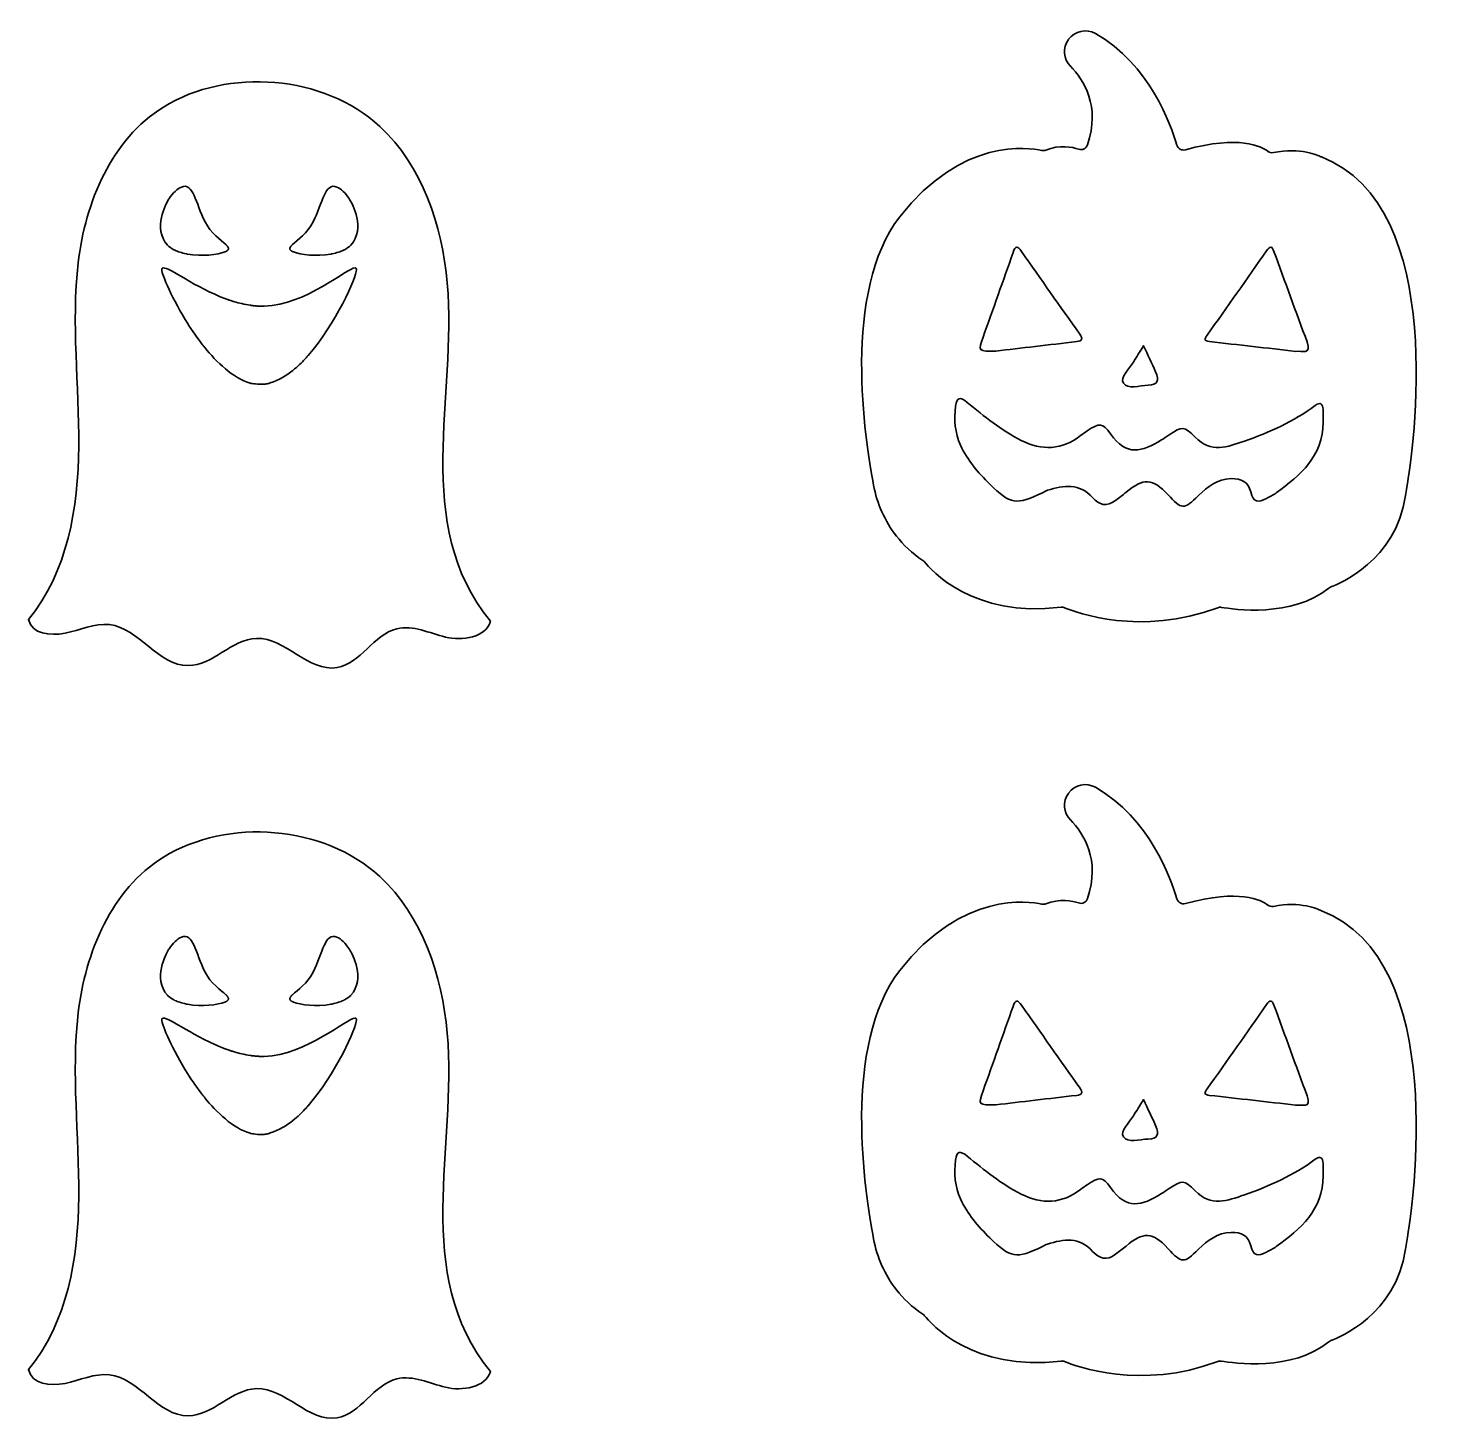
# Model space of a CAD drawing. Extents: x -548 to 1326, y -1211 to 374.
# Drawn here: x 747 to 1326, y -265 to 302 of the extents above; entities that cross this region are included whole.
import ezdxf

# ---------------------------------------------------------------- set-up
doc = ezdxf.new("R2010")
doc.units = 0
doc.header["$MEASUREMENT"] = 0
doc.layers.add('Layer 1', color=7, linetype='Continuous', lineweight=0)

msp = doc.modelspace()

# ---------------------------------------------------------------- linework, layer by layer
at = {"layer": 'Layer 1', "color": 39, "lineweight": 35, "true_color": 0x603814}
for points, knots in [([(1273.41, 250.08), (1273.34, 250.1), (1273.27, 250.13), (1273.2, 250.17), (1272.27, 250.63), (1264.76, 254.1), (1253.86, 251.83), (1253.07, 251.67), (1252.25, 251.87), (1251.61, 252.35), (1248.95, 254.38), (1239.95, 259.05), (1218.06, 252.98), (1216.58, 252.57), (1215.05, 253.42), (1214.62, 254.9), (1212.23, 263.09), (1203.45, 287.78), (1181.47, 300.25), (1177.77, 302.34), (1173.09, 301.35), (1170.59, 297.91), (1170.59, 297.91), (1170.49, 297.78), (1170.49, 297.78), (1168.07, 294.46), (1168.44, 289.9), (1171.32, 286.97), (1176.74, 281.45), (1183.55, 270.81), (1178.26, 254.99), (1177.76, 253.51), (1176.16, 252.69), (1174.68, 253.2), (1171.91, 254.17), (1167.06, 255.09), (1161.24, 252.85), (1160.72, 252.64), (1160.15, 252.6), (1159.59, 252.72), (1154.54, 253.86), (1127.26, 258.16), (1101.93, 225.76), (1078.32, 195.57), (1087.66, 135.06), (1091.22, 116.62), (1092.67, 109.07), (1095.81, 101.93), (1100.53, 95.87), (1103.27, 92.34), (1106.8, 88.8), (1111.28, 85.98), (1111.55, 85.81), (1111.79, 85.6), (1111.99, 85.35), (1114.33, 82.38), (1131.53, 62.45), (1167.49, 66.91), (1167.98, 66.97), (1168.47, 66.91), (1168.93, 66.72), (1173.44, 64.84), (1200.05, 54.88), (1231.24, 66.72), (1231.71, 66.9), (1232.22, 66.96), (1232.72, 66.87), (1237.27, 66.08), (1261.76, 62.52), (1276.38, 74.72), (1276.63, 74.93), (1276.91, 75.1), (1277.22, 75.21), (1280.73, 76.47), (1303.55, 85.68), (1307.65, 112.38), (1307.82, 113.49), (1307.99, 114.59), (1308.17, 115.69), (1310.6, 130.02), (1325.53, 229.99), (1273.41, 250.08)], [0, 0, 0, 0, 1, 1, 1, 2, 2, 2, 3, 3, 3, 4, 4, 4, 5, 5, 5, 6, 6, 6, 7, 7, 7, 8, 8, 8, 9, 9, 9, 10, 10, 10, 11, 11, 11, 12, 12, 12, 13, 13, 13, 14, 14, 14, 15, 15, 15, 16, 16, 16, 17, 17, 17, 18, 18, 18, 19, 19, 19, 20, 20, 20, 21, 21, 21, 22, 22, 22, 23, 23, 23, 24, 24, 24, 25, 25, 25, 26, 26, 26, 27, 27, 27, 27]), ([(917.81, 198.81), (915.66, 222.35), (907.75, 246.42), (890.41, 262.48), (867.78, 283.45), (828.55, 286.52), (802.4, 270.38), (781.19, 257.29), (770.63, 231.77), (767.71, 207.02), (764.79, 182.27), (768.15, 157.24), (767.94, 132.32), (767.72, 107.4), (763.33, 81.15), (747.45, 61.95), (748.87, 55.94), (756.28, 55.2), (762.34, 56.37), (768.4, 57.53), (774.28, 60.56), (780.41, 59.85), (792.6, 58.44), (800.18, 43.1), (812.45, 43.16), (822.53, 43.22), (830.1, 53.93), (840.18, 54.24), (852.05, 54.6), (861.3, 40.42), (873.02, 42.39), (882.68, 44.01), (887.81, 55.85), (897.33, 58.18), (903.92, 59.79), (910.55, 56.37), (917.14, 54.77), (923.73, 53.17), (933.68, 54.64), (935.35, 61.22), (902.99, 101.15), (922.07, 152.35), (917.81, 198.81)], [0, 0, 0, 0, 1, 1, 1, 2, 2, 2, 3, 3, 3, 4, 4, 4, 5, 5, 5, 6, 6, 6, 7, 7, 7, 8, 8, 8, 9, 9, 9, 10, 10, 10, 11, 11, 11, 12, 12, 12, 13, 13, 13, 14, 14, 14, 14]), ([(804.49, 232.79), (804.52, 232.83), (804.54, 232.87), (804.56, 232.9), (804.59, 232.94), (804.61, 232.98), (804.63, 233.01), (804.68, 233.1), (804.71, 233.14), (804.71, 233.14), (806.23, 235.42), (808.01, 237.14), (809.65, 237.82), (814.6, 239.86), (815.38, 231.47), (819.29, 223.65), (821.61, 219.03), (825.73, 216.32), (827.71, 214.46), (827.75, 214.42), (827.79, 214.38), (827.83, 214.34), (827.88, 214.29), (827.93, 214.24), (827.98, 214.2), (828.02, 214.16), (828.05, 214.11), (828.09, 214.07), (828.14, 214.03), (828.18, 213.99), (828.22, 213.94), (828.25, 213.9), (828.28, 213.86), (828.31, 213.83), (828.36, 213.78), (828.39, 213.73), (828.42, 213.69), (828.45, 213.66), (828.48, 213.62), (828.5, 213.59), (828.54, 213.53), (828.58, 213.47), (828.62, 213.41), (828.63, 213.38), (828.65, 213.35), (828.66, 213.32), (828.69, 213.26), (828.72, 213.2), (828.74, 213.14), (828.75, 213.12), (828.76, 213.09), (828.77, 213.06), (828.78, 213.02), (828.79, 212.97), (828.8, 212.93), (828.8, 212.9), (828.8, 212.87), (828.81, 212.85), (828.81, 212.8), (828.81, 212.76), (828.8, 212.72), (828.8, 212.69), (828.8, 212.67), (828.8, 212.64), (828.79, 212.59), (828.77, 212.54), (828.75, 212.5), (828.75, 212.48), (828.74, 212.46), (828.74, 212.44), (828.71, 212.38), (828.67, 212.32), (828.62, 212.25), (828.6, 212.24), (828.59, 212.22), (828.58, 212.21), (828.54, 212.16), (828.49, 212.11), (828.44, 212.06), (828.42, 212.04), (828.39, 212.02), (828.36, 212), (828.31, 211.96), (828.26, 211.92), (828.19, 211.88), (828.17, 211.86), (828.14, 211.84), (828.09, 211.8), (828.02, 211.77), (827.95, 211.73), (827.87, 211.69), (827.84, 211.67), (827.82, 211.65), (827.76, 211.62), (827.64, 211.57), (827.52, 211.51), (827.38, 211.45), (824.53, 210.28), (817.97, 209.51), (812.15, 210.56), (812.14, 210.56), (812.14, 210.56), (812.12, 210.56), (812.06, 210.58), (812, 210.59), (811.94, 210.6), (811.9, 210.61), (811.86, 210.61), (811.82, 210.62), (811.79, 210.63), (811.78, 210.63), (811.76, 210.64), (811.74, 210.64), (811.72, 210.64), (811.7, 210.65), (809.72, 211.06), (808.19, 211.6), (807.03, 212.14), (806.96, 212.17), (806.89, 212.2), (806.82, 212.24), (806.74, 212.27), (806.67, 212.31), (806.59, 212.35), (805.62, 212.86), (804.74, 213.46), (804, 214.17), (803.99, 214.18), (803.98, 214.19), (803.98, 214.2), (803.97, 214.2), (803.97, 214.2), (803.97, 214.2), (803.96, 214.21), (803.96, 214.21), (803.96, 214.21), (797.99, 221.17), (803.31, 230.83), (804.49, 232.79)], [0, 0, 0, 0, 1, 1, 1, 2, 2, 2, 3, 3, 3, 4, 4, 4, 5, 5, 5, 6, 6, 6, 7, 7, 7, 8, 8, 8, 9, 9, 9, 10, 10, 10, 11, 11, 11, 12, 12, 12, 13, 13, 13, 14, 14, 14, 15, 15, 15, 16, 16, 16, 17, 17, 17, 18, 18, 18, 19, 19, 19, 20, 20, 20, 21, 21, 21, 22, 22, 22, 23, 23, 23, 24, 24, 24, 25, 25, 25, 26, 26, 26, 27, 27, 27, 28, 28, 28, 29, 29, 29, 30, 30, 30, 31, 31, 31, 32, 32, 32, 33, 33, 33, 34, 34, 34, 35, 35, 35, 36, 36, 36, 37, 37, 37, 38, 38, 38, 39, 39, 39, 40, 40, 40, 41, 41, 41, 42, 42, 42, 43, 43, 43, 44, 44, 44, 45, 45, 45, 46, 46, 46, 46]), ([(878.64, 214.21), (878.64, 214.21), (878.64, 214.21), (878.63, 214.2), (878.63, 214.2), (878.63, 214.2), (878.63, 214.2), (878.62, 214.19), (878.61, 214.18), (878.6, 214.17), (877.86, 213.46), (876.98, 212.86), (876.01, 212.35), (875.93, 212.31), (875.86, 212.27), (875.78, 212.24), (875.71, 212.2), (875.64, 212.17), (875.57, 212.14), (874.41, 211.6), (872.89, 211.06), (870.9, 210.65), (870.88, 210.64), (870.86, 210.64), (870.85, 210.64), (870.83, 210.63), (870.81, 210.63), (870.79, 210.62), (870.77, 210.62), (870.75, 210.62), (870.74, 210.61), (870.73, 210.61), (870.73, 210.61), (870.72, 210.61), (870.7, 210.61), (870.68, 210.6), (870.66, 210.6), (870.64, 210.59), (870.62, 210.59), (870.6, 210.59), (870.56, 210.58), (870.52, 210.57), (870.48, 210.56), (870.46, 210.56), (870.46, 210.56), (870.45, 210.56), (864.63, 209.51), (858.07, 210.28), (855.22, 211.45), (855.09, 211.51), (854.96, 211.57), (854.84, 211.62), (854.78, 211.65), (854.76, 211.67), (854.73, 211.69), (854.65, 211.73), (854.58, 211.77), (854.51, 211.8), (854.46, 211.84), (854.44, 211.86), (854.41, 211.88), (854.34, 211.92), (854.29, 211.96), (854.24, 212), (854.21, 212.02), (854.18, 212.04), (854.16, 212.06), (854.11, 212.11), (854.07, 212.16), (854.02, 212.21), (854.02, 212.21), (853.98, 212.25), (853.98, 212.25), (853.93, 212.32), (853.89, 212.38), (853.87, 212.44), (853.86, 212.46), (853.85, 212.48), (853.85, 212.5), (853.83, 212.54), (853.81, 212.59), (853.8, 212.64), (853.8, 212.67), (853.79, 212.69), (853.79, 212.72), (853.79, 212.76), (853.79, 212.8), (853.79, 212.85), (853.79, 212.87), (853.79, 212.9), (853.8, 212.93), (853.81, 212.97), (853.82, 213.02), (853.83, 213.06), (853.84, 213.09), (853.85, 213.12), (853.86, 213.14), (853.88, 213.2), (853.91, 213.26), (853.94, 213.32), (853.95, 213.35), (853.97, 213.38), (853.99, 213.41), (854.02, 213.47), (854.06, 213.53), (854.1, 213.59), (854.12, 213.62), (854.15, 213.66), (854.18, 213.69), (854.21, 213.73), (854.25, 213.78), (854.29, 213.83), (854.32, 213.86), (854.35, 213.9), (854.38, 213.94), (854.42, 213.99), (854.46, 214.03), (854.51, 214.07), (854.55, 214.11), (854.58, 214.16), (854.62, 214.2), (854.67, 214.24), (854.72, 214.29), (854.77, 214.34), (854.81, 214.38), (854.85, 214.42), (854.89, 214.46), (856.87, 216.32), (861, 219.03), (863.31, 223.65), (867.22, 231.47), (868, 239.86), (872.95, 237.82), (874.59, 237.14), (876.37, 235.42), (877.89, 233.14), (877.89, 233.14), (877.92, 233.1), (877.97, 233.01), (877.99, 232.98), (878.01, 232.94), (878.04, 232.9), (878.06, 232.87), (878.08, 232.83), (878.11, 232.79), (879.29, 230.83), (884.61, 221.17), (878.64, 214.21)], [0, 0, 0, 0, 1, 1, 1, 2, 2, 2, 3, 3, 3, 4, 4, 4, 5, 5, 5, 6, 6, 6, 7, 7, 7, 8, 8, 8, 9, 9, 9, 10, 10, 10, 11, 11, 11, 12, 12, 12, 13, 13, 13, 14, 14, 14, 15, 15, 15, 16, 16, 16, 17, 17, 17, 18, 18, 18, 19, 19, 19, 20, 20, 20, 21, 21, 21, 22, 22, 22, 23, 23, 23, 24, 24, 24, 25, 25, 25, 26, 26, 26, 27, 27, 27, 28, 28, 28, 29, 29, 29, 30, 30, 30, 31, 31, 31, 32, 32, 32, 33, 33, 33, 34, 34, 34, 35, 35, 35, 36, 36, 36, 37, 37, 37, 38, 38, 38, 39, 39, 39, 40, 40, 40, 41, 41, 41, 42, 42, 42, 43, 43, 43, 44, 44, 44, 45, 45, 45, 46, 46, 46, 47, 47, 47, 48, 48, 48, 49, 49, 49, 49]), ([(1135.76, 176.76), (1139.82, 188.23), (1143.98, 199.67), (1147.97, 211.17), (1148.98, 214.06), (1149.81, 213.89), (1151.41, 211.6), (1159.29, 200.37), (1167.22, 189.19), (1175.15, 178), (1176.43, 176.21), (1176.19, 175.22), (1173.88, 174.95), (1162.56, 173.65), (1151.24, 172.32), (1140.94, 171.12), (1133.84, 170.95), (1133.74, 171.05), (1135.76, 176.76)], [0, 0, 0, 0, 1, 1, 1, 2, 2, 2, 3, 3, 3, 4, 4, 4, 5, 5, 5, 6, 6, 6, 6]), ([(1226.93, 177.59), (1235.03, 189), (1243.1, 200.44), (1251.11, 211.92), (1252.49, 213.89), (1253.31, 213.81), (1254.1, 211.61), (1258.59, 199.34), (1263.03, 187.06), (1267.58, 174.81), (1269.6, 169.34), (1265.47, 171.35), (1262.92, 171), (1251.42, 172.3), (1239.67, 173.65), (1227.9, 174.95), (1225.63, 175.2), (1225.82, 176.03), (1226.93, 177.59)], [0, 0, 0, 0, 1, 1, 1, 2, 2, 2, 3, 3, 3, 4, 4, 4, 5, 5, 5, 6, 6, 6, 6]), ([(861.18, 169.28), (861.18, 169.28), (861.16, 169.26), (861.13, 169.22), (860.99, 169.05), (860.58, 168.54), (859.93, 167.83), (859.89, 167.79), (859.85, 167.75), (859.81, 167.71), (858.74, 166.54), (857.07, 164.88), (854.97, 163.22), (852.46, 161.24), (849.33, 159.27), (845.84, 158.2), (845.75, 158.12), (845.61, 158.05), (845.43, 158), (845.43, 158), (845.42, 158), (845.42, 158), (845.39, 157.99), (845.36, 157.98), (845.33, 157.98), (845.23, 157.95), (845.11, 157.92), (845, 157.9), (844.43, 157.77), (843.87, 157.67), (843.3, 157.6), (843.3, 157.6), (843.31, 157.65), (843.31, 157.65), (840.77, 157.45), (838.34, 157.92), (837.85, 158.02), (837.84, 158.03), (837.82, 158.03), (837.81, 158.03), (837.78, 158.04), (837.77, 158.04), (837.77, 158.04), (837.75, 158.05), (837.72, 158.06), (837.7, 158.06), (830.62, 160.09), (823.9, 166.77), (819.17, 172.57), (819.08, 172.68), (818.98, 172.8), (818.89, 172.92), (818.84, 172.97), (818.8, 173.02), (818.76, 173.08), (818.74, 173.1), (818.72, 173.13), (818.7, 173.15), (818.57, 173.31), (818.45, 173.47), (818.32, 173.64), (818.3, 173.65), (818.29, 173.68), (818.27, 173.7), (818.24, 173.73), (818.21, 173.77), (818.19, 173.8), (818.19, 173.8), (818.19, 173.81), (818.19, 173.81), (818.18, 173.81), (818.17, 173.82), (818.17, 173.83), (818.06, 173.96), (817.96, 174.09), (817.86, 174.22), (815.07, 177.81), (813.18, 180.8), (812.63, 181.71), (812.61, 181.74), (812.59, 181.76), (812.58, 181.79), (812.56, 181.82), (812.55, 181.84), (812.53, 181.86), (812.48, 181.94), (812.46, 181.99), (812.46, 181.99), (805.96, 192.17), (801.71, 202.13), (801.71, 204.23), (801.71, 204.28), (801.72, 204.32), (801.73, 204.36), (801.73, 204.43), (801.74, 204.5), (801.76, 204.56), (801.78, 204.59), (801.79, 204.62), (801.81, 204.64), (801.84, 204.7), (801.87, 204.74), (801.91, 204.77), (801.94, 204.8), (801.97, 204.82), (802, 204.84), (802.05, 204.87), (802.1, 204.88), (802.16, 204.9), (802.2, 204.91), (802.24, 204.92), (802.29, 204.93), (804.82, 205.15), (815.39, 196.91), (827.77, 192.33), (827.77, 192.33), (827.86, 192.3), (828.03, 192.23), (828.09, 192.21), (828.16, 192.19), (828.25, 192.15), (828.27, 192.15), (828.28, 192.14), (828.3, 192.14), (828.36, 192.11), (828.44, 192.09), (828.52, 192.06), (828.68, 192), (828.87, 191.94), (829.07, 191.87), (829.14, 191.85), (829.2, 191.83), (829.27, 191.8), (829.33, 191.78), (829.4, 191.76), (829.46, 191.74), (829.55, 191.71), (829.64, 191.68), (829.73, 191.65), (830.15, 191.52), (830.62, 191.37), (831.13, 191.22), (831.18, 191.21), (831.22, 191.19), (831.27, 191.18), (831.27, 191.18), (831.27, 191.18), (831.27, 191.18), (833.04, 190.66), (835.32, 190.09), (837.75, 189.73), (837.93, 189.7), (838.12, 189.67), (838.3, 189.65), (838.3, 189.65), (838.59, 189.61), (838.59, 189.61), (838.71, 189.6), (838.83, 189.58), (838.95, 189.57), (839.44, 189.51), (839.93, 189.46), (840.43, 189.42), (840.61, 189.42), (840.8, 189.4), (840.99, 189.39), (841.18, 189.38), (841.37, 189.37), (841.55, 189.37), (841.7, 189.36), (841.84, 189.36), (841.98, 189.36), (842.32, 189.35), (842.66, 189.35), (843, 189.36), (843.05, 189.36), (843.1, 189.36), (843.16, 189.37), (843.2, 189.37), (843.24, 189.37), (843.29, 189.37), (860.65, 189.87), (877.14, 205.1), (880.33, 204.93), (880.4, 204.92), (880.46, 204.9), (880.52, 204.88), (880.55, 204.88), (880.57, 204.87), (880.6, 204.85), (880.64, 204.83), (880.68, 204.81), (880.71, 204.77), (880.74, 204.74), (880.76, 204.7), (880.78, 204.66), (880.81, 204.63), (880.82, 204.6), (880.84, 204.56), (880.87, 204.47), (880.89, 204.36), (880.89, 204.23), (880.89, 201.22), (872.5, 182.11), (861.18, 169.28)], [0, 0, 0, 0, 1, 1, 1, 2, 2, 2, 3, 3, 3, 4, 4, 4, 5, 5, 5, 6, 6, 6, 7, 7, 7, 8, 8, 8, 9, 9, 9, 10, 10, 10, 11, 11, 11, 12, 12, 12, 13, 13, 13, 14, 14, 14, 15, 15, 15, 16, 16, 16, 17, 17, 17, 18, 18, 18, 19, 19, 19, 20, 20, 20, 21, 21, 21, 22, 22, 22, 23, 23, 23, 24, 24, 24, 25, 25, 25, 26, 26, 26, 27, 27, 27, 28, 28, 28, 29, 29, 29, 30, 30, 30, 31, 31, 31, 32, 32, 32, 33, 33, 33, 34, 34, 34, 35, 35, 35, 36, 36, 36, 37, 37, 37, 38, 38, 38, 39, 39, 39, 40, 40, 40, 41, 41, 41, 42, 42, 42, 43, 43, 43, 44, 44, 44, 45, 45, 45, 46, 46, 46, 47, 47, 47, 48, 48, 48, 49, 49, 49, 50, 50, 50, 51, 51, 51, 52, 52, 52, 53, 53, 53, 54, 54, 54, 55, 55, 55, 56, 56, 56, 57, 57, 57, 58, 58, 58, 59, 59, 59, 60, 60, 60, 61, 61, 61, 62, 62, 62, 63, 63, 63, 64, 64, 64, 65, 65, 65, 66, 66, 66, 67, 67, 67, 68, 68, 68, 68]), ([(1196.93, 166.63), (1198.19, 168.73), (1199.53, 170.79), (1201.08, 173.25), (1202.84, 169.43), (1204.45, 166.11), (1205.91, 162.73), (1207.57, 158.91), (1206.85, 157.36), (1202.88, 157.21), (1199.42, 157.07), (1194.59, 155.42), (1192.86, 158.1), (1191.37, 160.39), (1195.23, 163.82), (1196.93, 166.63)], [0, 0, 0, 0, 1, 1, 1, 2, 2, 2, 3, 3, 3, 4, 4, 4, 5, 5, 5, 5]), ([(1274.08, 142.19), (1274.06, 128.42), (1264.94, 120.64), (1255.02, 113.44), (1253.77, 112.53), (1252.36, 111.85), (1251, 111.13), (1247.83, 109.46), (1245.56, 109.53), (1244.64, 113.8), (1243.75, 117.89), (1240.76, 119.37), (1236.65, 119.22), (1231.11, 119.02), (1227.13, 115.99), (1223.43, 112.37), (1217.4, 106.5), (1216.62, 106.52), (1210.94, 112.71), (1204.84, 119.37), (1200.85, 119.59), (1194.02, 113.69), (1192.63, 112.49), (1191.07, 111.47), (1189.62, 110.32), (1186.11, 107.57), (1182.99, 108.48), (1180.32, 111.5), (1174.99, 117.57), (1168.57, 116.43), (1161.99, 114.49), (1161.26, 114.28), (1160.6, 113.84), (1159.91, 113.5), (1149.21, 108.3), (1146.98, 108.7), (1138.51, 117.01), (1133.74, 121.68), (1129.45, 126.68), (1126.61, 132.81), (1124.25, 137.88), (1123.95, 143.23), (1124.57, 148.66), (1124.98, 152.35), (1126.41, 152.61), (1129.32, 150.23), (1136.25, 144.57), (1143.18, 138.88), (1151.26, 134.8), (1159.76, 130.51), (1167.8, 130.85), (1175.47, 136.71), (1176.32, 137.37), (1177.18, 138.01), (1178.09, 138.61), (1182.98, 141.88), (1184.44, 142.12), (1187.67, 137.43), (1194.04, 128.18), (1200.34, 130.06), (1208.35, 134.98), (1209.4, 135.63), (1210.42, 136.33), (1211.44, 137.03), (1216.65, 140.54), (1217.64, 140.72), (1222.03, 136.13), (1228.38, 129.48), (1235.28, 132.14), (1242.07, 134.49), (1252.29, 138.04), (1262.14, 142.42), (1270.88, 148.98), (1272.98, 150.56), (1273.97, 149.62), (1274.06, 147.29), (1274.12, 145.59), (1274.08, 143.89), (1274.08, 142.19)], [0, 0, 0, 0, 1, 1, 1, 2, 2, 2, 3, 3, 3, 4, 4, 4, 5, 5, 5, 6, 6, 6, 7, 7, 7, 8, 8, 8, 9, 9, 9, 10, 10, 10, 11, 11, 11, 12, 12, 12, 13, 13, 13, 14, 14, 14, 15, 15, 15, 16, 16, 16, 17, 17, 17, 18, 18, 18, 19, 19, 19, 20, 20, 20, 21, 21, 21, 22, 22, 22, 23, 23, 23, 24, 24, 24, 25, 25, 25, 26, 26, 26, 26]), ([(1273.41, -56.5), (1273.34, -56.48), (1273.27, -56.44), (1273.2, -56.41), (1272.27, -55.95), (1264.76, -52.47), (1253.86, -54.74), (1253.07, -54.91), (1252.25, -54.71), (1251.61, -54.22), (1248.95, -52.2), (1239.95, -47.53), (1218.06, -53.6), (1216.58, -54.01), (1215.05, -53.15), (1214.62, -51.68), (1212.23, -43.49), (1203.45, -18.8), (1181.47, -6.33), (1177.77, -4.24), (1173.09, -5.23), (1170.59, -8.66), (1170.59, -8.66), (1170.49, -8.8), (1170.49, -8.8), (1168.07, -12.11), (1168.44, -16.68), (1171.32, -19.61), (1176.74, -25.12), (1183.55, -35.77), (1178.26, -51.59), (1177.76, -53.07), (1176.16, -53.89), (1174.68, -53.37), (1171.91, -52.4), (1167.06, -51.48), (1161.24, -53.73), (1160.72, -53.94), (1160.15, -53.98), (1159.59, -53.86), (1154.54, -52.72), (1127.26, -48.41), (1101.93, -80.82), (1078.32, -111), (1087.66, -171.51), (1091.22, -189.96), (1092.67, -197.5), (1095.81, -204.65), (1100.53, -210.71), (1103.27, -214.24), (1106.8, -217.78), (1111.28, -220.6), (1111.55, -220.77), (1111.79, -220.98), (1111.99, -221.23), (1114.33, -224.19), (1131.53, -244.13), (1167.49, -239.67), (1167.98, -239.61), (1168.47, -239.67), (1168.93, -239.86), (1173.44, -241.74), (1200.05, -251.7), (1231.24, -239.85), (1231.71, -239.67), (1232.22, -239.62), (1232.72, -239.71), (1237.27, -240.5), (1261.76, -244.05), (1276.38, -231.86), (1276.63, -231.65), (1276.91, -231.48), (1277.22, -231.37), (1280.73, -230.1), (1303.55, -220.9), (1307.65, -194.19), (1307.82, -193.09), (1307.99, -191.99), (1308.17, -190.89), (1310.6, -176.56), (1325.53, -76.58), (1273.41, -56.5)], [0, 0, 0, 0, 1, 1, 1, 2, 2, 2, 3, 3, 3, 4, 4, 4, 5, 5, 5, 6, 6, 6, 7, 7, 7, 8, 8, 8, 9, 9, 9, 10, 10, 10, 11, 11, 11, 12, 12, 12, 13, 13, 13, 14, 14, 14, 15, 15, 15, 16, 16, 16, 17, 17, 17, 18, 18, 18, 19, 19, 19, 20, 20, 20, 21, 21, 21, 22, 22, 22, 23, 23, 23, 24, 24, 24, 25, 25, 25, 26, 26, 26, 27, 27, 27, 27]), ([(917.81, -106.31), (915.66, -82.78), (907.75, -58.71), (890.41, -42.64), (867.78, -21.68), (828.55, -18.61), (802.4, -34.74), (781.19, -47.83), (770.63, -73.36), (767.71, -98.11), (764.79, -122.86), (768.15, -147.89), (767.94, -172.81), (767.72, -197.73), (763.33, -223.97), (747.45, -243.18), (748.87, -249.19), (756.28, -249.92), (762.34, -248.76), (768.4, -247.59), (774.28, -244.57), (780.41, -245.28), (792.6, -246.68), (800.18, -262.03), (812.45, -261.96), (822.53, -261.91), (830.1, -251.2), (840.18, -250.89), (852.05, -250.53), (861.3, -264.71), (873.02, -262.74), (882.68, -261.11), (887.81, -249.27), (897.33, -246.95), (903.92, -245.34), (910.55, -248.75), (917.14, -250.36), (923.73, -251.96), (933.68, -250.48), (935.35, -243.91), (902.99, -203.97), (922.07, -152.78), (917.81, -106.31)], [0, 0, 0, 0, 1, 1, 1, 2, 2, 2, 3, 3, 3, 4, 4, 4, 5, 5, 5, 6, 6, 6, 7, 7, 7, 8, 8, 8, 9, 9, 9, 10, 10, 10, 11, 11, 11, 12, 12, 12, 13, 13, 13, 14, 14, 14, 14]), ([(804.49, -72.34), (804.52, -72.3), (804.54, -72.26), (804.56, -72.23), (804.59, -72.19), (804.61, -72.15), (804.63, -72.12), (804.68, -72.03), (804.71, -71.98), (804.71, -71.98), (806.23, -69.71), (808.01, -67.99), (809.65, -67.31), (814.6, -65.27), (815.38, -73.65), (819.29, -81.48), (821.61, -86.1), (825.73, -88.8), (827.71, -90.67), (827.75, -90.71), (827.79, -90.75), (827.83, -90.79), (827.88, -90.83), (827.93, -90.88), (827.98, -90.93), (828.02, -90.97), (828.05, -91.01), (828.09, -91.05), (828.14, -91.1), (828.18, -91.14), (828.22, -91.19), (828.25, -91.22), (828.28, -91.26), (828.31, -91.3), (828.36, -91.35), (828.39, -91.39), (828.42, -91.44), (828.45, -91.47), (828.48, -91.51), (828.5, -91.54), (828.54, -91.6), (828.58, -91.66), (828.62, -91.72), (828.63, -91.75), (828.65, -91.78), (828.66, -91.81), (828.69, -91.87), (828.72, -91.92), (828.74, -91.98), (828.75, -92.01), (828.76, -92.04), (828.77, -92.07), (828.78, -92.11), (828.79, -92.15), (828.8, -92.2), (828.8, -92.22), (828.8, -92.25), (828.81, -92.28), (828.81, -92.32), (828.81, -92.37), (828.8, -92.41), (828.8, -92.43), (828.8, -92.46), (828.8, -92.49), (828.79, -92.53), (828.77, -92.58), (828.75, -92.63), (828.75, -92.65), (828.74, -92.67), (828.74, -92.69), (828.71, -92.75), (828.67, -92.81), (828.62, -92.88), (828.6, -92.89), (828.59, -92.91), (828.58, -92.92), (828.54, -92.97), (828.49, -93.02), (828.44, -93.07), (828.42, -93.08), (828.39, -93.1), (828.36, -93.13), (828.31, -93.17), (828.26, -93.21), (828.19, -93.25), (828.17, -93.27), (828.14, -93.29), (828.09, -93.32), (828.02, -93.36), (827.95, -93.4), (827.87, -93.44), (827.84, -93.46), (827.82, -93.47), (827.76, -93.5), (827.64, -93.56), (827.52, -93.61), (827.38, -93.67), (824.53, -94.85), (817.97, -95.61), (812.15, -94.57), (812.14, -94.57), (812.14, -94.56), (812.12, -94.56), (812.06, -94.55), (812, -94.54), (811.94, -94.53), (811.9, -94.52), (811.86, -94.51), (811.82, -94.5), (811.79, -94.5), (811.78, -94.49), (811.76, -94.49), (811.74, -94.49), (811.72, -94.48), (811.7, -94.48), (809.72, -94.06), (808.19, -93.52), (807.03, -92.99), (806.96, -92.96), (806.89, -92.92), (806.82, -92.89), (806.74, -92.85), (806.67, -92.81), (806.59, -92.77), (805.62, -92.27), (804.74, -91.67), (804, -90.95), (803.99, -90.94), (803.98, -90.94), (803.98, -90.93), (803.97, -90.93), (803.97, -90.92), (803.97, -90.92), (803.96, -90.92), (803.96, -90.92), (803.96, -90.92), (797.99, -83.96), (803.31, -74.29), (804.49, -72.34)], [0, 0, 0, 0, 1, 1, 1, 2, 2, 2, 3, 3, 3, 4, 4, 4, 5, 5, 5, 6, 6, 6, 7, 7, 7, 8, 8, 8, 9, 9, 9, 10, 10, 10, 11, 11, 11, 12, 12, 12, 13, 13, 13, 14, 14, 14, 15, 15, 15, 16, 16, 16, 17, 17, 17, 18, 18, 18, 19, 19, 19, 20, 20, 20, 21, 21, 21, 22, 22, 22, 23, 23, 23, 24, 24, 24, 25, 25, 25, 26, 26, 26, 27, 27, 27, 28, 28, 28, 29, 29, 29, 30, 30, 30, 31, 31, 31, 32, 32, 32, 33, 33, 33, 34, 34, 34, 35, 35, 35, 36, 36, 36, 37, 37, 37, 38, 38, 38, 39, 39, 39, 40, 40, 40, 41, 41, 41, 42, 42, 42, 43, 43, 43, 44, 44, 44, 45, 45, 45, 46, 46, 46, 46]), ([(878.64, -90.92), (878.64, -90.92), (878.64, -90.92), (878.63, -90.92), (878.63, -90.92), (878.63, -90.93), (878.63, -90.93), (878.62, -90.94), (878.61, -90.94), (878.6, -90.95), (877.86, -91.67), (876.98, -92.27), (876.01, -92.77), (875.93, -92.81), (875.86, -92.85), (875.78, -92.89), (875.71, -92.92), (875.64, -92.96), (875.57, -92.99), (874.41, -93.52), (872.89, -94.06), (870.9, -94.48), (870.88, -94.48), (870.86, -94.49), (870.85, -94.49), (870.83, -94.49), (870.81, -94.5), (870.79, -94.5), (870.77, -94.51), (870.75, -94.51), (870.74, -94.51), (870.73, -94.51), (870.73, -94.51), (870.72, -94.52), (870.7, -94.52), (870.68, -94.53), (870.66, -94.53), (870.64, -94.53), (870.62, -94.54), (870.6, -94.54), (870.56, -94.55), (870.52, -94.56), (870.48, -94.56), (870.46, -94.56), (870.46, -94.57), (870.45, -94.57), (864.63, -95.61), (858.07, -94.85), (855.22, -93.67), (855.09, -93.61), (854.96, -93.56), (854.84, -93.5), (854.78, -93.47), (854.76, -93.46), (854.73, -93.44), (854.65, -93.4), (854.58, -93.36), (854.51, -93.32), (854.46, -93.29), (854.44, -93.27), (854.41, -93.25), (854.34, -93.21), (854.29, -93.17), (854.24, -93.13), (854.21, -93.1), (854.18, -93.08), (854.16, -93.07), (854.11, -93.02), (854.07, -92.97), (854.02, -92.92), (854.02, -92.92), (853.98, -92.88), (853.98, -92.88), (853.93, -92.81), (853.89, -92.75), (853.87, -92.69), (853.86, -92.67), (853.85, -92.65), (853.85, -92.63), (853.83, -92.58), (853.81, -92.53), (853.8, -92.49), (853.8, -92.46), (853.79, -92.43), (853.79, -92.41), (853.79, -92.37), (853.79, -92.32), (853.79, -92.28), (853.79, -92.25), (853.79, -92.22), (853.8, -92.2), (853.81, -92.15), (853.82, -92.11), (853.83, -92.07), (853.84, -92.04), (853.85, -92.01), (853.86, -91.98), (853.88, -91.92), (853.91, -91.87), (853.94, -91.81), (853.95, -91.78), (853.97, -91.75), (853.99, -91.72), (854.02, -91.66), (854.06, -91.6), (854.1, -91.54), (854.12, -91.51), (854.15, -91.47), (854.18, -91.44), (854.21, -91.39), (854.25, -91.35), (854.29, -91.3), (854.32, -91.26), (854.35, -91.22), (854.38, -91.19), (854.42, -91.14), (854.46, -91.1), (854.51, -91.05), (854.55, -91.01), (854.58, -90.97), (854.62, -90.93), (854.67, -90.88), (854.72, -90.83), (854.77, -90.79), (854.81, -90.75), (854.85, -90.71), (854.89, -90.67), (856.87, -88.8), (861, -86.1), (863.31, -81.48), (867.22, -73.65), (868, -65.27), (872.95, -67.31), (874.59, -67.99), (876.37, -69.71), (877.89, -71.98), (877.89, -71.98), (877.92, -72.03), (877.97, -72.12), (877.99, -72.15), (878.01, -72.19), (878.04, -72.23), (878.06, -72.26), (878.08, -72.3), (878.11, -72.34), (879.29, -74.29), (884.61, -83.96), (878.64, -90.92)], [0, 0, 0, 0, 1, 1, 1, 2, 2, 2, 3, 3, 3, 4, 4, 4, 5, 5, 5, 6, 6, 6, 7, 7, 7, 8, 8, 8, 9, 9, 9, 10, 10, 10, 11, 11, 11, 12, 12, 12, 13, 13, 13, 14, 14, 14, 15, 15, 15, 16, 16, 16, 17, 17, 17, 18, 18, 18, 19, 19, 19, 20, 20, 20, 21, 21, 21, 22, 22, 22, 23, 23, 23, 24, 24, 24, 25, 25, 25, 26, 26, 26, 27, 27, 27, 28, 28, 28, 29, 29, 29, 30, 30, 30, 31, 31, 31, 32, 32, 32, 33, 33, 33, 34, 34, 34, 35, 35, 35, 36, 36, 36, 37, 37, 37, 38, 38, 38, 39, 39, 39, 40, 40, 40, 41, 41, 41, 42, 42, 42, 43, 43, 43, 44, 44, 44, 45, 45, 45, 46, 46, 46, 47, 47, 47, 48, 48, 48, 49, 49, 49, 49]), ([(1135.76, -129.82), (1139.82, -118.35), (1143.98, -106.91), (1147.97, -95.41), (1148.98, -92.51), (1149.81, -92.69), (1151.41, -94.97), (1159.29, -106.2), (1167.22, -117.39), (1175.15, -128.58), (1176.43, -130.37), (1176.19, -131.35), (1173.88, -131.63), (1162.56, -132.93), (1151.24, -134.26), (1140.94, -135.46), (1133.84, -135.63), (1133.74, -135.53), (1135.76, -129.82)], [0, 0, 0, 0, 1, 1, 1, 2, 2, 2, 3, 3, 3, 4, 4, 4, 5, 5, 5, 6, 6, 6, 6]), ([(1226.93, -128.98), (1235.03, -117.57), (1243.1, -106.13), (1251.11, -94.66), (1252.49, -92.69), (1253.31, -92.77), (1254.1, -94.97), (1258.59, -107.24), (1263.03, -119.52), (1267.58, -131.76), (1269.6, -137.24), (1265.47, -135.23), (1262.92, -135.58), (1251.42, -134.27), (1239.67, -132.93), (1227.9, -131.63), (1225.63, -131.38), (1225.82, -130.54), (1226.93, -128.98)], [0, 0, 0, 0, 1, 1, 1, 2, 2, 2, 3, 3, 3, 4, 4, 4, 5, 5, 5, 6, 6, 6, 6]), ([(861.18, -135.84), (861.18, -135.84), (861.16, -135.87), (861.13, -135.91), (860.99, -136.08), (860.58, -136.59), (859.93, -137.3), (859.89, -137.34), (859.85, -137.38), (859.81, -137.42), (858.74, -138.59), (857.07, -140.25), (854.97, -141.91), (852.46, -143.89), (849.33, -145.85), (845.84, -146.92), (845.75, -147.01), (845.61, -147.07), (845.43, -147.12), (845.43, -147.12), (845.42, -147.13), (845.42, -147.13), (845.39, -147.13), (845.36, -147.14), (845.33, -147.15), (845.23, -147.17), (845.11, -147.21), (845, -147.23), (844.43, -147.36), (843.87, -147.46), (843.3, -147.52), (843.3, -147.52), (843.31, -147.47), (843.31, -147.47), (840.77, -147.68), (838.34, -147.21), (837.85, -147.1), (837.84, -147.1), (837.82, -147.09), (837.81, -147.09), (837.78, -147.09), (837.77, -147.08), (837.77, -147.08), (837.75, -147.08), (837.72, -147.07), (837.7, -147.06), (830.62, -145.04), (823.9, -138.35), (819.17, -132.56), (819.08, -132.44), (818.98, -132.33), (818.89, -132.21), (818.84, -132.15), (818.8, -132.1), (818.76, -132.04), (818.74, -132.02), (818.72, -132), (818.7, -131.98), (818.57, -131.82), (818.45, -131.65), (818.32, -131.49), (818.3, -131.47), (818.29, -131.45), (818.27, -131.42), (818.24, -131.39), (818.21, -131.36), (818.19, -131.32), (818.19, -131.32), (818.19, -131.32), (818.19, -131.32), (818.18, -131.31), (818.17, -131.3), (818.17, -131.29), (818.06, -131.17), (817.96, -131.04), (817.86, -130.91), (815.07, -127.32), (813.18, -124.32), (812.63, -123.42), (812.61, -123.39), (812.59, -123.36), (812.58, -123.34), (812.56, -123.31), (812.55, -123.29), (812.53, -123.27), (812.48, -123.18), (812.46, -123.14), (812.46, -123.14), (805.96, -112.96), (801.71, -103), (801.71, -100.89), (801.71, -100.84), (801.72, -100.81), (801.73, -100.77), (801.73, -100.69), (801.74, -100.62), (801.76, -100.57), (801.78, -100.54), (801.79, -100.51), (801.81, -100.48), (801.84, -100.43), (801.87, -100.39), (801.91, -100.35), (801.94, -100.32), (801.97, -100.3), (802, -100.29), (802.05, -100.26), (802.1, -100.24), (802.16, -100.23), (802.2, -100.22), (802.24, -100.2), (802.29, -100.2), (804.82, -99.97), (815.39, -108.22), (827.77, -112.79), (827.77, -112.79), (827.86, -112.83), (828.03, -112.89), (828.09, -112.92), (828.16, -112.94), (828.25, -112.97), (828.27, -112.98), (828.28, -112.98), (828.3, -112.99), (828.36, -113.01), (828.44, -113.04), (828.52, -113.07), (828.68, -113.13), (828.87, -113.19), (829.07, -113.26), (829.14, -113.28), (829.2, -113.3), (829.27, -113.33), (829.33, -113.34), (829.4, -113.37), (829.46, -113.39), (829.55, -113.42), (829.64, -113.45), (829.73, -113.48), (830.15, -113.61), (830.62, -113.76), (831.13, -113.91), (831.18, -113.92), (831.22, -113.93), (831.27, -113.95), (831.27, -113.95), (831.27, -113.95), (831.27, -113.95), (833.04, -114.46), (835.32, -115.04), (837.75, -115.4), (837.93, -115.43), (838.12, -115.45), (838.3, -115.48), (838.3, -115.48), (838.59, -115.52), (838.59, -115.52), (838.71, -115.53), (838.83, -115.55), (838.95, -115.56), (839.44, -115.62), (839.93, -115.67), (840.43, -115.7), (840.61, -115.71), (840.8, -115.72), (840.99, -115.73), (841.18, -115.75), (841.37, -115.75), (841.55, -115.76), (841.7, -115.76), (841.84, -115.77), (841.98, -115.77), (842.32, -115.77), (842.66, -115.77), (843, -115.76), (843.05, -115.76), (843.1, -115.76), (843.16, -115.76), (843.2, -115.76), (843.24, -115.76), (843.29, -115.76), (860.65, -115.26), (877.14, -100.03), (880.33, -100.2), (880.4, -100.21), (880.46, -100.22), (880.52, -100.24), (880.55, -100.25), (880.57, -100.26), (880.6, -100.27), (880.64, -100.3), (880.68, -100.32), (880.71, -100.36), (880.74, -100.39), (880.76, -100.42), (880.78, -100.46), (880.81, -100.49), (880.82, -100.53), (880.84, -100.57), (880.87, -100.66), (880.89, -100.77), (880.89, -100.89), (880.89, -103.91), (872.5, -123.02), (861.18, -135.84)], [0, 0, 0, 0, 1, 1, 1, 2, 2, 2, 3, 3, 3, 4, 4, 4, 5, 5, 5, 6, 6, 6, 7, 7, 7, 8, 8, 8, 9, 9, 9, 10, 10, 10, 11, 11, 11, 12, 12, 12, 13, 13, 13, 14, 14, 14, 15, 15, 15, 16, 16, 16, 17, 17, 17, 18, 18, 18, 19, 19, 19, 20, 20, 20, 21, 21, 21, 22, 22, 22, 23, 23, 23, 24, 24, 24, 25, 25, 25, 26, 26, 26, 27, 27, 27, 28, 28, 28, 29, 29, 29, 30, 30, 30, 31, 31, 31, 32, 32, 32, 33, 33, 33, 34, 34, 34, 35, 35, 35, 36, 36, 36, 37, 37, 37, 38, 38, 38, 39, 39, 39, 40, 40, 40, 41, 41, 41, 42, 42, 42, 43, 43, 43, 44, 44, 44, 45, 45, 45, 46, 46, 46, 47, 47, 47, 48, 48, 48, 49, 49, 49, 50, 50, 50, 51, 51, 51, 52, 52, 52, 53, 53, 53, 54, 54, 54, 55, 55, 55, 56, 56, 56, 57, 57, 57, 58, 58, 58, 59, 59, 59, 60, 60, 60, 61, 61, 61, 62, 62, 62, 63, 63, 63, 64, 64, 64, 65, 65, 65, 66, 66, 66, 67, 67, 67, 68, 68, 68, 68]), ([(1196.93, -139.94), (1198.19, -137.85), (1199.53, -135.79), (1201.08, -133.32), (1202.84, -137.15), (1204.45, -140.47), (1205.91, -143.84), (1207.57, -147.67), (1206.85, -149.22), (1202.88, -149.37), (1199.42, -149.5), (1194.59, -151.15), (1192.86, -148.48), (1191.37, -146.18), (1195.23, -142.76), (1196.93, -139.94)], [0, 0, 0, 0, 1, 1, 1, 2, 2, 2, 3, 3, 3, 4, 4, 4, 5, 5, 5, 5]), ([(1274.08, -164.39), (1274.06, -178.16), (1264.94, -185.94), (1255.02, -193.14), (1253.77, -194.04), (1252.36, -194.73), (1251, -195.45), (1247.83, -197.12), (1245.56, -197.05), (1244.64, -192.78), (1243.75, -188.69), (1240.76, -187.2), (1236.65, -187.36), (1231.11, -187.56), (1227.13, -190.59), (1223.43, -194.2), (1217.4, -200.08), (1216.62, -200.06), (1210.94, -193.86), (1204.84, -187.2), (1200.85, -186.99), (1194.02, -192.89), (1192.63, -194.09), (1191.07, -195.11), (1189.62, -196.26), (1186.11, -199), (1182.99, -198.09), (1180.32, -195.07), (1174.99, -189.01), (1168.57, -190.14), (1161.99, -192.09), (1161.26, -192.3), (1160.6, -192.74), (1159.91, -193.08), (1149.21, -198.28), (1146.98, -197.88), (1138.51, -189.57), (1133.74, -184.9), (1129.45, -179.9), (1126.61, -173.77), (1124.25, -168.69), (1123.95, -163.35), (1124.57, -157.92), (1124.98, -154.22), (1126.41, -153.97), (1129.32, -156.35), (1136.25, -162.01), (1143.18, -167.7), (1151.26, -171.77), (1159.76, -176.06), (1167.8, -175.72), (1175.47, -169.86), (1176.32, -169.21), (1177.18, -168.57), (1178.09, -167.97), (1182.98, -164.7), (1184.44, -164.46), (1187.67, -169.15), (1194.04, -178.4), (1200.34, -176.52), (1208.35, -171.59), (1209.4, -170.95), (1210.42, -170.24), (1211.44, -169.55), (1216.65, -166.04), (1217.64, -165.86), (1222.03, -170.45), (1228.38, -177.1), (1235.28, -174.44), (1242.07, -172.08), (1252.29, -168.54), (1262.14, -164.15), (1270.88, -157.6), (1272.98, -156.02), (1273.97, -156.96), (1274.06, -159.29), (1274.12, -160.99), (1274.08, -162.69), (1274.08, -164.39)], [0, 0, 0, 0, 1, 1, 1, 2, 2, 2, 3, 3, 3, 4, 4, 4, 5, 5, 5, 6, 6, 6, 7, 7, 7, 8, 8, 8, 9, 9, 9, 10, 10, 10, 11, 11, 11, 12, 12, 12, 13, 13, 13, 14, 14, 14, 15, 15, 15, 16, 16, 16, 17, 17, 17, 18, 18, 18, 19, 19, 19, 20, 20, 20, 21, 21, 21, 22, 22, 22, 23, 23, 23, 24, 24, 24, 25, 25, 25, 26, 26, 26, 26])]:
    msp.add_open_spline(points, degree=3, knots=knots, dxfattribs=at)

doc.saveas('drawing.dxf')
